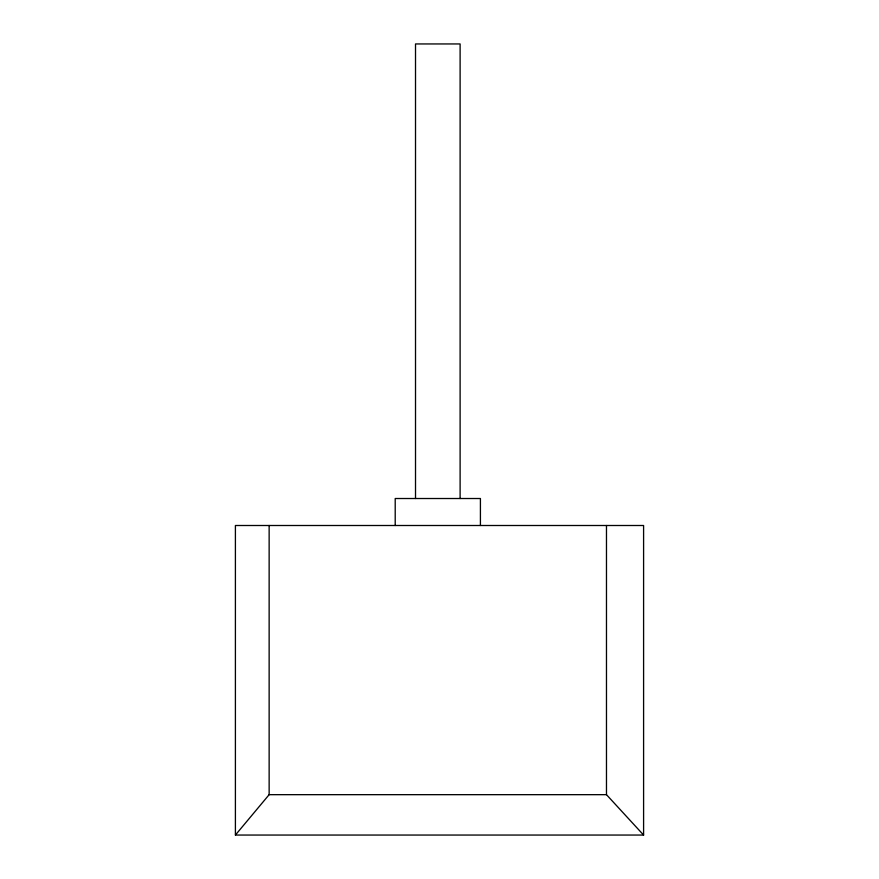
<?xml version="1.0" encoding="UTF-8"?>
<svg xmlns="http://www.w3.org/2000/svg" width="879" height="879" viewBox="0 0 879 879"><rect width="100%" height="100%" fill="white"/><g stroke="black" fill="none" stroke-linecap="round" stroke-linejoin="round"><path stroke-width="1.32" d="M235.407 835.05L235.407 525.499L643.593 525.499L643.593 835.05L235.407 835.05L269.139 794.671L269.139 525.499M269.139 794.671L606.477 794.671L643.593 835.05M606.477 525.499L606.477 794.671M480.417 525.499L480.417 498.514L395.209 498.514L395.209 525.499M460.113 498.514L460.113 43.95L415.514 43.95L415.514 498.514"/></g></svg>
